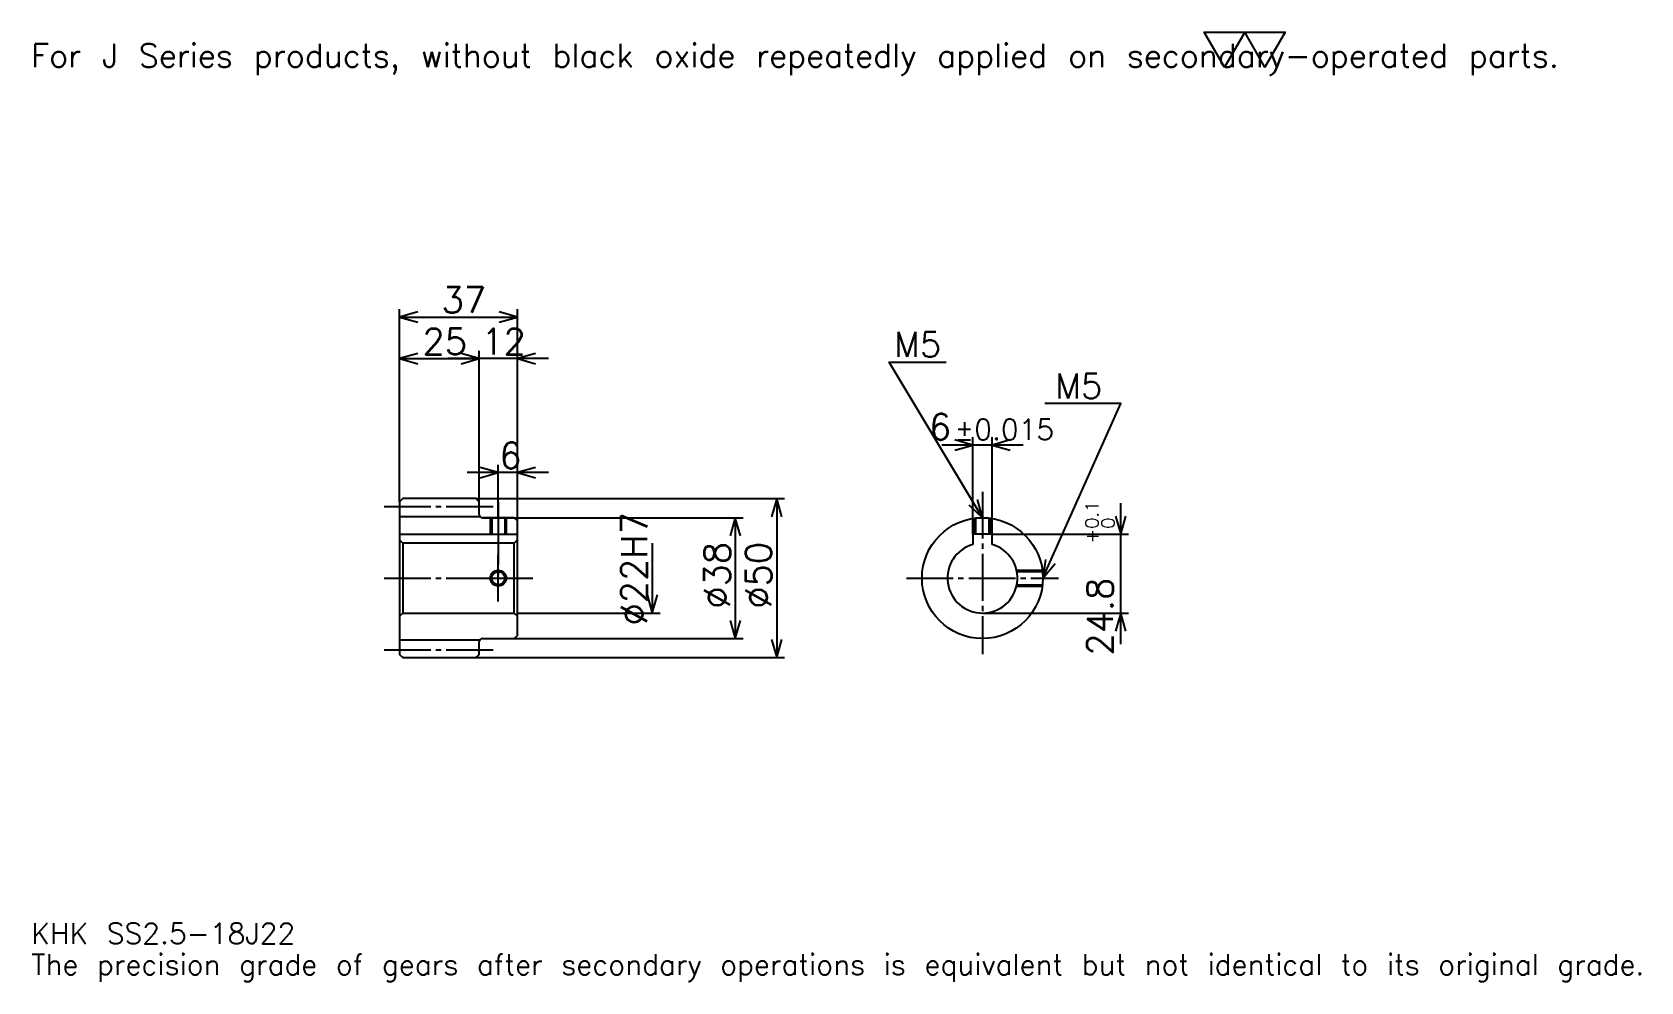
# Model space of a CAD drawing. Extents: x 17 to 522, y 6 to 304.
import ezdxf

# ---------------------------------------------------------------- set-up
doc = ezdxf.new("R2010")
doc.units = 0
doc.linetypes.add('DASHDOT', pattern=[19.565218, 14.673913, -1.630435, 1.630435, -1.630435])
doc.layers.get('0').update_dxf_attribs({"linetype": 'CONTINUOUS'})
doc.layers.add('DASHDOT', color=6, linetype='DASHDOT')
doc.styles.add('KANJI', font='TXT', dxfattribs={"bigfont": 'BIGFONT'})

msp = doc.modelspace()

# ---------------------------------------------------------------- linework, layer by layer
at = {"color": 5}
for p, q in [((132.065216, 157.880432), (132.065216, 217.391296)), ((132.065216, 214.945648), (169.065216, 214.945648)), ((169.065216, 157.880432), (169.065216, 217.391296)), ((157.065216, 157.880432), (157.065216, 204.347839)), ((132.065216, 201.902176), (157.065216, 201.902176)), ((178.847824, 201.902176), (147.282608, 201.902176)), ((312.239136, 146.680435), (312.239136, 177.152176)), ((318.239136, 146.680435), (318.239136, 177.152176)), ((328.021729, 174.706512), (302.456543, 174.706512)), ((163.065216, 157.880432), (163.065216, 168.478256)), ((178.847824, 166.032608), (153.282608, 166.032608)), ((132.065216, 156.880432), (132.065216, 157.880432)), ((156.065216, 157.880432), (169.065216, 157.880432)), ((157.065216, 156.880432), (157.065216, 157.880432)), ((163.065216, 151.880432), (163.065216, 157.880432)), ((163.065216, 151.880432), (163.065216, 157.880432)), ((169.065216, 157.880432), (253.032608, 157.880432)), ((169.065216, 150.880432), (169.065216, 157.880432)), ((250.586945, 157.880432), (250.586945, 107.880432)), ((158.065216, 151.880432), (169.065216, 151.880432)), ((169.065216, 151.880432), (239.989136, 151.880432)), ((237.543488, 151.880432), (237.543488, 113.880432)), ((358.695679, 112.097824), (358.695679, 156.463043)), ((318.239136, 146.680435), (361.141296, 146.680435)), ((211.456512, 143.880432), (211.456512, 121.880432)), ((169.065216, 121.880432), (213.902176, 121.880432)), ((315.239136, 121.880432), (361.141296, 121.880432)), ((158.065216, 113.880432), (169.065216, 113.880432)), ((169.065216, 113.880432), (239.989136, 113.880432)), ((156.065216, 107.880432), (169.065216, 107.880432)), ((169.065216, 107.880432), (253.032608, 107.880432))]:
    msp.add_line(p, q, dxfattribs=at)
at = {"color": 4}
for p, q in [((132.065216, 152.255432), (157.065216, 152.255432)), ((132.065216, 146.680435), (169.065216, 146.680435)), ((133.065216, 143.880432), (133.065216, 121.880432)), ((168.065216, 143.880432), (169.065216, 144.880432)), ((168.065216, 121.880432), (169.065216, 120.880432)), ((132.065216, 113.505432), (157.065216, 113.505432))]:
    msp.add_line(p, q, dxfattribs=at)
at = {"color": 7}
msp.add_lwpolyline([(391.304352, 293.478271), (384.945648, 304.5), (410.380432, 304.5), (404.021729, 293.478271), (397.663055, 304.5), (391.304352, 293.478271)], dxfattribs=at)
at = {"color": 5}
for points in [[(137.771744, 216.57608), (132.065216, 214.945648), (137.771744, 213.315216)], [(163.358688, 213.315216), (169.065216, 214.945648), (163.358688, 216.57608)], [(137.771744, 203.532608), (132.065216, 201.902176), (137.771744, 200.271744)], [(151.358688, 200.271744), (157.065216, 201.902176), (151.358688, 203.532608)], [(151.358688, 200.271744), (157.065216, 201.902176), (151.358688, 203.532608)], [(174.771729, 203.532608), (169.065216, 201.902176), (174.771729, 200.271744)], [(315.239136, 151.880432), (285.891296, 200.793472), (303.82608, 200.793472)], [(334.239136, 132.880432), (358.695648, 187.75), (334.891296, 187.75)], [(306.532593, 173.07608), (312.239136, 174.706512), (306.532593, 176.33696)], [(323.945679, 176.33696), (318.239136, 174.706512), (323.945679, 173.07608)], [(157.358688, 164.402176), (163.065216, 166.032608), (157.358688, 167.66304)], [(174.771729, 167.66304), (169.065216, 166.032608), (174.771729, 164.402176)], [(252.217377, 152.173904), (250.586945, 157.880432), (248.956512, 152.173904)], [(310.90506, 155.934875), (315.239136, 151.880432), (313.701233, 157.612579)], [(239.17392, 146.173904), (237.543488, 151.880432), (235.913055, 146.173904)], [(357.065247, 152.386948), (358.695679, 146.680435), (360.326111, 152.386948)], [(335.07312, 138.756409), (334.239136, 132.880432), (338.051514, 137.428879)], [(209.82608, 127.586952), (211.456512, 121.880432), (213.086945, 127.586952)], [(360.326111, 116.173912), (358.695679, 121.880432), (357.065247, 116.173912)], [(235.913055, 119.586952), (237.543488, 113.880432), (239.17392, 119.586952)], [(248.956512, 113.586952), (250.586945, 107.880432), (252.217377, 113.586952)]]:
    msp.add_lwpolyline(points, dxfattribs=at)
at = {"color": 4}
for points in [[(157.065216, 152.880432), (157.065216, 156.880432), (156.065216, 157.880432), (133.065216, 157.880432), (132.065216, 156.880432), (132.065216, 120.880432)], [(158.065216, 113.880432), (168.065216, 113.880432), (169.065216, 114.880432), (169.065216, 150.880432), (168.065216, 151.880432), (158.065216, 151.880432)], [(160.565216, 151.880432), (160.565216, 146.680435)], [(161.000214, 151.880432), (161.000214, 146.680435)], [(165.130219, 151.880432), (165.130219, 146.680435)], [(165.565216, 151.880432), (165.565216, 146.680435)], [(312.739136, 146.680435), (312.739136, 151.71524)], [(313.174133, 146.680435), (313.174133, 151.767883)], [(317.304138, 146.680435), (317.304138, 151.767883)], [(317.739136, 146.680435), (317.739136, 151.71524)], [(318.239136, 143.46344), (318.239136, 146.680435), (312.239136, 146.680435), (312.239136, 143.46344)], [(132.065216, 120.880432), (133.065216, 121.880432), (168.065216, 121.880432), (168.065216, 143.880432), (133.065216, 143.880432), (132.065216, 144.880432)], [(325.951294, 135.380432), (334.073944, 135.380432)], [(326.043579, 134.945435), (334.126587, 134.945435)], [(325.951294, 130.380432), (334.073944, 130.380432)], [(326.043579, 130.81543), (334.126587, 130.81543)], [(132.065216, 120.880432), (132.065216, 108.880432), (133.065216, 107.880432), (156.065216, 107.880432), (157.065216, 108.880432), (157.065216, 112.880432)]]:
    msp.add_lwpolyline(points, dxfattribs=at)
for centre, radius in [((315.239136, 132.880432), 19), ((163.065216, 132.880432), 2.065)]:
    msp.add_circle(centre, radius, dxfattribs=at)
at = {"color": 7}
msp.add_circle((163.065216, 132.880432), 2.5, dxfattribs=at)
at = {"color": 4}
for centre, radius, start, end in [((158.065216, 152.880432), 1, 180, 270), ((315.239136, 132.880432), 11, 105.82662089, 74.17337911), ((158.065216, 112.880432), 1, 90, 180)]:
    msp.add_arc(centre, radius, start, end, dxfattribs=at)
at = {"layer": 'DASHDOT', "color": 7}
for p, q in [((315.239136, 160.032608), (315.239136, 108.989128)), ((127.173912, 155.380432), (161.956512, 155.380432)), ((163.065216, 151.880432), (163.065216, 132.880432)), ((127.173912, 132.880432), (173.956512, 132.880432)), ((291.347839, 132.880432), (339.130432, 132.880432)), ((127.173912, 110.380432), (161.956512, 110.380432))]:
    msp.add_line(p, q, dxfattribs=at)
for points in [[(163.065216, 156.771729), (163.065216, 141.789124)], [(163.065216, 125.489128), (163.065216, 140.271744)], [(155.67392, 132.880432), (170.456512, 132.880432)]]:
    msp.add_lwpolyline(points, dxfattribs=at)

# ---------------------------------------------------------------- texts
at = {"color": 7, "style": 'KANJI'}
for s, height, p in [('For J Series products, without black oxide repeatedly applied on secondary-operated parts.', 7.336957, (16.304348, 293.478271)), ('37', 8.152174, (145.266296, 216.25)), ('25', 8.152174, (139.266296, 203.206512)), ('12', 8.152174, (157.766296, 203.206512)), ('M5', 7.826087, (287.521729, 202.42392)), ('M5', 7.826087, (338.152161, 189.380432)), ('6', 8.152174, (298.411438, 176.33696)), ('%%p0.015', 6.521739, (306.481079, 176.33696)), ('6', 8.152174, (163.415756, 167.33696)), ('KHK SS2.5-18J22', 6.521739, (16.304348, 17.934782)), ('The precision grade of gears after secondary operations is equivalent but not identical to its original grade.', 6.521739, (16.304348, 8.152174))]:
    msp.add_text(s, height=height, dxfattribs=at).set_placement(p)
for s, height, p in [('%%c22H7', 8.152174, (209.82608, 118.002716)), ('0.1', 4.076087, (351.684814, 148.406723)), ('+', 4.076087, (351.684814, 143.841492)), ('0', 4.076087, (356.739136, 148.406723)), ('%%c38', 8.152174, (235.913055, 123.301628)), ('%%c50', 8.152174, (248.956512, 123.301628)), ('24.8', 8.152174, (356.25, 108.555664))]:
    msp.add_text(s, height=height, rotation=90, dxfattribs=at).set_placement(p)

doc.saveas('drawing.dxf')
